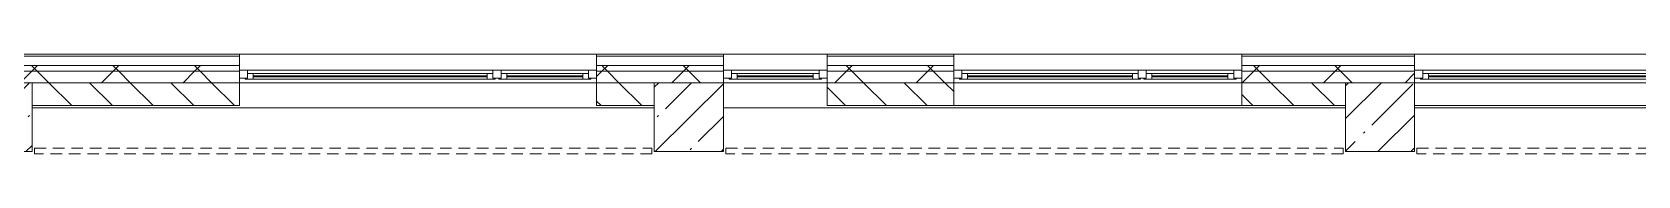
# Model space of a CAD drawing. Header units: millimetres. Extents: x 2623 to 210903, y -8553 to 29000.
# Drawn here: x 126653 to 140591, y 26479 to 27350 of the extents above; entities that cross this region are included whole.
import ezdxf

# ---------------------------------------------------------------- set-up
doc = ezdxf.new("R2010")
doc.units = ezdxf.units.MM
doc.linetypes.add('200_ШТРИХ__ш1_п0_6_', pattern=[160, 100, -60])
for name, color, linetype, lineweight in [('A-DETL-MBND-1', 7, '200_ШТРИХ__ш1_п0_6_', 9), ('A-GLAZ-2', 7, 'Continuous', 5), ('A-WALL', 7, 'Continuous', 9), ('A-WALL-4', 7, 'Continuous', 5), ('I-WALL-4', 7, 'Continuous', 5), ('S-COLS-1', 7, 'Continuous', 5)]:
    doc.layers.add(name, color=color, linetype=linetype, lineweight=lineweight)
pattern_1 = [(45, (83893.37, 0), (-353.5534, 353.5534), []), (135, (83893.37, 0), (-353.5534, -353.5534), [])]
pattern_2 = [(45, (83893.37, 0), (-285.123, 285.123), []), (45, (84178.5, 0), (-285.123, 285.123), [504.031, -100.806, 16.764, -84.042])]

# ---------------------------------------------------------------- blocks, each defined once
blk = doc.blocks.new('BSC_Колонна _Прямоугольная - 600х600-V62-3_1_3_птичка')
at = {"layer": 'S-COLS-1'}
h = blk.add_hatch(dxfattribs=at)
h.set_pattern_fill('FP_76', color=256, style=0, pattern_type=2)
h.set_pattern_definition([(45, (-42460, -26800), (-285.123, 285.123), []), (45, (-42174.88, -26800), (-285.123, 285.123), [504.031, -100.806, 16.764, -84.042])])
h.paths.add_polyline_path([(-300, -300), (300, -300), (300, 300), (-300, 300)])
for p, q in [((300, 300), (-300, 300)), ((-300, 300), (-300, -300)), ((300, -300), (300, 300)), ((-300, -300), (300, -300))]:
    blk.add_line(p, q, dxfattribs=at)
blk = doc.blocks.new('120_Окно_СКБ_2Ст - 120_Окно_СКБ_2Ст 3100х2500 _мал_створка слева_ 2-19089248-3_1_3_птичка')
at = {"layer": 'A-GLAZ-2'}
for p, q in [((-1550, -75), (-1550, -5)), ((-1550, -5), (-1480, -5)), ((1550, -5), (-1550, -5)), ((-1480, -75), (-1550, -75)), ((-1550, -75), (-1500, -75)), ((-1480, -75), (-1500, -75)), ((-1500, -75), (-1500, -85)), ((-1500, -85), (670, -85)), ((670, -85), (-1500, -85)), ((-1480, -5), (-1480, -75)), ((650, -35), (-1480, -35)), ((-1480, -35), (-1480, -75)), ((-1430, -85), (-1430, -35)), ((-1430, -55), (600, -55)), ((600, -65), (-1430, -65)), ((600, -85), (600, -35)), ((650, -75), (650, -5)), ((650, -5), (720, -5)), ((650, -75), (650, -35)), ((720, -75), (650, -75)), ((670, -75), (650, -75)), ((670, -75), (700, -75)), ((670, -85), (670, -75)), ((720, -75), (700, -75)), ((700, -75), (700, -85)), ((700, -85), (1500, -85)), ((1500, -85), (700, -85)), ((720, -5), (720, -75)), ((1480, -35), (720, -35)), ((720, -35), (720, -75)), ((770, -85), (770, -35)), ((770, -55), (1430, -55)), ((1430, -65), (770, -65)), ((1430, -85), (1430, -35)), ((1480, -75), (1480, -5)), ((1480, -5), (1550, -5)), ((1480, -75), (1480, -35)), ((1550, -75), (1480, -75)), ((1500, -75), (1480, -75)), ((1500, -75), (1550, -75)), ((1500, -85), (1500, -75)), ((1550, -5), (1550, -75))]:
    blk.add_line(p, q, dxfattribs=at)
blk = doc.blocks.new('120_Окно_СКБ_2Ст - 120_Окно_СКБ_2Ст 2500х2500 _мал створка справа_-23206729-3_1_3_птичка')
at = {"layer": 'A-GLAZ-2'}
for p, q in [((-1250, -75), (-1250, -5)), ((-1250, -5), (-1180, -5)), ((1250, -5), (-1250, -5)), ((-1180, -75), (-1250, -75)), ((-1250, -75), (-1200, -75)), ((-1180, -75), (-1200, -75)), ((-1200, -75), (-1200, -85)), ((-1200, -85), (370, -85)), ((370, -85), (-1200, -85)), ((-1180, -5), (-1180, -75)), ((350, -35), (-1180, -35)), ((-1180, -35), (-1180, -75)), ((-1130, -85), (-1130, -35)), ((-1130, -55), (300, -55)), ((300, -65), (-1130, -65)), ((300, -85), (300, -35)), ((350, -75), (350, -5)), ((350, -5), (420, -5)), ((350, -75), (350, -35)), ((420, -75), (350, -75)), ((370, -75), (350, -75)), ((370, -75), (400, -75)), ((370, -85), (370, -75)), ((420, -75), (400, -75)), ((400, -75), (400, -85)), ((400, -85), (1200, -85)), ((1200, -85), (400, -85)), ((420, -5), (420, -75)), ((1180, -35), (420, -35)), ((420, -35), (420, -75)), ((470, -85), (470, -35)), ((470, -55), (1130, -55)), ((1130, -65), (470, -65)), ((1130, -85), (1130, -35)), ((1180, -75), (1180, -5)), ((1180, -5), (1250, -5)), ((1180, -75), (1180, -35)), ((1250, -75), (1180, -75)), ((1200, -75), (1180, -75)), ((1200, -75), (1250, -75)), ((1200, -85), (1200, -75)), ((1250, -5), (1250, -75))]:
    blk.add_line(p, q, dxfattribs=at)
blk = doc.blocks.new('120_Окно_СКБ_1Ст - 120_Окно_СКБ_1Ст_900х2500_h_-21649151-3_1_3_птичка')
at = {"layer": 'A-GLAZ-2'}
for p, q in [((-450, -75), (-450, -5)), ((-450, -5), (-380, -5)), ((450, -5), (-450, -5)), ((-380, -75), (-450, -75)), ((-450, -75), (-400, -75)), ((-380, -75), (-400, -75)), ((-400, -75), (-400, -85)), ((-400, -85), (400, -85)), ((400, -85), (-400, -85)), ((-380, -5), (-380, -75)), ((380, -35), (-380, -35)), ((-380, -35), (-380, -75)), ((-330, -85), (-330, -35)), ((-330, -55), (330, -55)), ((330, -65), (-330, -65)), ((330, -85), (330, -35)), ((380, -75), (380, -5)), ((380, -5), (450, -5)), ((380, -75), (380, -35)), ((450, -75), (380, -75)), ((400, -75), (380, -75)), ((400, -75), (450, -75)), ((400, -85), (400, -75)), ((450, -5), (450, -75))]:
    blk.add_line(p, q, dxfattribs=at)

msp = doc.modelspace()

# ---------------------------------------------------------------- hatches: boundary and pattern name
at = {"layer": 'A-WALL-4'}
h = msp.add_hatch(dxfattribs=at)
h.set_pattern_fill('FP_73', color=256, style=0, pattern_type=2)
h.set_pattern_definition(pattern_1)
h.paths.add_polyline_path([(168463.4, 27200), (168463.4, 27250), (164243.4, 27250), (164243.4, 27200), (168262.3, 27200)])
h.paths.add_polyline_path([(160338.6, 27200), (161143.4, 27200), (161143.4, 27250), (160243.4, 27250), (160243.4, 27200)])
h.paths.add_polyline_path([(151003.4, 27200), (151003.4, 27250), (146753.4, 27250), (146753.4, 27200), (150084.3, 27200)])
h.paths.add_polyline_path([(153503.4, 27200), (154703.4, 27200), (154703.4, 27250), (153503.4, 27250)])
h.paths.add_polyline_path([(156803.4, 27200), (158143.4, 27200), (158143.4, 27250), (156803.4, 27250)])
h.paths.add_polyline_path([(145423.3, 27200), (145853.4, 27200), (145853.4, 27250), (143753.4, 27250), (143753.4, 27200), (144491.1, 27200)])
h.paths.add_polyline_path([(142626.7, 27200), (142853.4, 27200), (142853.4, 27250), (141753.4, 27250), (141753.4, 27200)])
h.paths.add_polyline_path([(137965.7, 27200), (138653.4, 27200), (138653.4, 27250), (137153.4, 27250), (137153.4, 27200)])
h.paths.add_polyline_path([(134236.8, 27200), (134653.4, 27200), (134653.4, 27250), (133553.7, 27250), (133553.7, 27200)])
h.paths.add_polyline_path([(126053.4, 27200), (128453.4, 27200), (128453.4, 27250), (125953.4, 27250), (125953.4, 27200)])
h.paths.add_polyline_path([(131553.4, 27200), (132653.7, 27200), (132653.7, 27250), (131553.4, 27250)])
h = msp.add_hatch(dxfattribs=at)
h.set_pattern_fill('FP_73', color=256, style=0, pattern_type=2)
h.set_pattern_definition(pattern_1)
h.paths.add_polyline_path([(168463.4, 27100), (168463.4, 27200), (164243.4, 27200), (164243.4, 27100), (168262.3, 27100)])
h.paths.add_polyline_path([(153503.4, 27100), (154703.4, 27100), (154703.4, 27200), (153503.4, 27200)])
h.paths.add_polyline_path([(156803.4, 27100), (158143.4, 27100), (158143.4, 27200), (156803.4, 27200)])
h.paths.add_polyline_path([(151003.4, 27100), (151003.4, 27200), (146753.4, 27200), (146753.4, 27100), (150084.3, 27100)])
h.paths.add_polyline_path([(160243.4, 27100), (161143.4, 27100), (161143.4, 27200), (160243.4, 27200)])
h.paths.add_polyline_path([(138653.4, 27100), (138653.4, 27200), (137153.4, 27200), (137153.4, 27100), (137965.7, 27100)])
h.paths.add_polyline_path([(145423.3, 27100), (145853.4, 27100), (145853.4, 27200), (143753.4, 27200), (143753.4, 27100), (144491.1, 27100)])
h.paths.add_polyline_path([(141753.4, 27100), (142853.4, 27100), (142853.4, 27200), (141753.4, 27200)])
h.paths.add_polyline_path([(132653.7, 27100), (132653.7, 27200), (131553.4, 27200), (131553.4, 27100), (132372.4, 27100)])
h.paths.add_polyline_path([(133553.7, 27100), (134653.4, 27100), (134653.4, 27200), (133553.7, 27200)])
h.paths.add_polyline_path([(127711.4, 27100), (128453.4, 27100), (128453.4, 27200), (126053.4, 27200), (126053.4, 27100), (126653.4, 27100)])
h = msp.add_hatch(dxfattribs=at)
h.set_pattern_fill('FP_71', color=256, style=0, pattern_type=2)
h.set_pattern_definition([(135, (83893.37, 0), (-176.7767, -176.7767), [])])
h.paths.add_polyline_path([(165931.8, 26900), (168093.4, 26900), (168093.4, 27100), (165043.4, 27100), (165043.4, 26900)])
h.paths.add_polyline_path([(164533.5, 26900), (164543.4, 26900), (164543.4, 27100), (164243.4, 27100), (164243.4, 26900)])
h.paths.add_polyline_path([(150053.4, 26900), (150053.4, 27100), (146753.4, 27100), (146753.4, 26900), (148219.9, 26900)])
h.paths.add_polyline_path([(153503.4, 26900), (154203.4, 26900), (154203.4, 27100), (153503.4, 27100)])
h.paths.add_polyline_path([(151003.4, 26900), (151003.4, 27100), (150653.4, 27100), (150653.4, 26900)])
h.paths.add_polyline_path([(156803.4, 26900), (157433.4, 26900), (157433.4, 27100), (156803.4, 27100)])
h.paths.add_polyline_path([(157933.4, 26900), (158143.4, 26900), (158143.4, 27100), (157933.4, 27100)])
h.paths.add_polyline_path([(160643.4, 26900), (160643.4, 27100), (160243.4, 27100), (160243.4, 26900), (160338.6, 26900)])
h.paths.add_polyline_path([(143753.4, 26900), (144053.4, 26900), (144053.4, 27100), (143753.4, 27100)])
h.paths.add_polyline_path([(141753.4, 26900), (142853.4, 26900), (142853.4, 27100), (141753.4, 27100)])
h.paths.add_polyline_path([(138053.4, 26900), (138053.4, 27100), (137153.4, 27100), (137153.4, 26900), (137965.7, 26900)])
h.paths.add_polyline_path([(144653.4, 26900), (145853.4, 26900), (145853.4, 27100), (144653.4, 27100)])
h.paths.add_polyline_path([(133553.7, 26900), (134653.4, 26900), (134653.4, 27100), (133553.7, 27100)])
h.paths.add_polyline_path([(132053.4, 26900), (132053.4, 27100), (131553.4, 27100), (131553.4, 26900)])
h.paths.add_polyline_path([(128453.4, 26900), (128453.4, 27100), (126653.4, 27100), (126653.4, 26900), (127711.4, 26900)])
at = {"layer": 'S-COLS-1'}
h = msp.add_hatch(dxfattribs=at)
h.set_pattern_fill('FP_69', color=256, style=0, pattern_type=2)
h.set_pattern_definition(pattern_2)
h.paths.add_polyline_path([(132372.4, 26500), (132653.4, 26500), (132653.4, 27100), (132053.4, 27100), (132053.4, 26500)])
h = msp.add_hatch(dxfattribs=at)
h.set_pattern_fill('FP_69', color=256, style=0, pattern_type=2)
h.set_pattern_definition(pattern_2)
h.paths.add_polyline_path([(138653.4, 26500), (138653.4, 27100), (138053.4, 27100), (138053.4, 26500)])

# ---------------------------------------------------------------- linework, layer by layer
at = {"layer": 'A-DETL-MBND-1'}
for p, q in [((126674.4, 26530), (126674.4, 26480)), ((126674.4, 26530), (132033.4, 26530)), ((132033.4, 26480), (132033.4, 26530)), ((132674.7, 26529), (132674.7, 26479)), ((132674.7, 26529), (138032.4, 26529)), ((138032.4, 26479), (138032.4, 26529)), ((138673.4, 26529), (138673.4, 26479)), ((138673.4, 26529), (144033.4, 26529)), ((132033.4, 26480), (126674.4, 26480)), ((138032.4, 26479), (132674.7, 26479)), ((144033.4, 26479), (138673.4, 26479))]:
    msp.add_line(p, q, dxfattribs=at)
at = {"layer": 'A-WALL'}
for p, q in [((128453.4, 27330), (125823.4, 27330)), ((132653.7, 27330), (131553.4, 27330)), ((134653.4, 27330), (133553.7, 27330)), ((138653.4, 27330), (137153.4, 27330)), ((128453.4, 27250), (125903.4, 27250)), ((128453.4, 27200), (125953.4, 27200)), ((132653.7, 27250), (131553.4, 27250)), ((132653.7, 27200), (131553.4, 27200)), ((134653.4, 27250), (133553.7, 27250)), ((134653.4, 27200), (133553.7, 27200)), ((138653.4, 27250), (137153.4, 27250)), ((138653.4, 27200), (137153.4, 27200))]:
    msp.add_line(p, q, dxfattribs=at)
at = {"layer": 'A-WALL-4'}
for p, q in [((125803.4, 27350), (133553.7, 27350)), ((128453.4, 26900), (128453.4, 27350)), ((131553.4, 27350), (131553.4, 26900)), ((132653.7, 26900), (132653.7, 27350)), ((133553.7, 27350), (133553.7, 26900)), ((164243.4, 27350), (133553.7, 27350)), ((134653.4, 26900), (134653.4, 27350)), ((137153.4, 27350), (137153.4, 26900)), ((138653.4, 27100), (138653.4, 27350)), ((164543.4, 27100), (126653.4, 27100)), ((132053.4, 26900), (132053.4, 27100)), ((132653.4, 27100), (132653.4, 26900)), ((138053.4, 26900), (138053.4, 27100)), ((126653.4, 26900), (128453.4, 26900)), ((131553.4, 26900), (132053.4, 26900)), ((132653.4, 26900), (132653.7, 26900)), ((133553.7, 26900), (134653.4, 26900)), ((137153.4, 26900), (138053.4, 26900))]:
    msp.add_line(p, q, dxfattribs=at)
at = {"layer": 'I-WALL-4'}
for p, q in [((128453.4, 27100), (131553.4, 27100)), ((132653.7, 27100), (133553.7, 27100)), ((134653.4, 27100), (137153.4, 27100)), ((138653.4, 27100), (141753.4, 27100)), ((137153.4, 26900), (134653.4, 26900)), ((141753.4, 26900), (138653.4, 26900)), ((132053.4, 26880), (126653.4, 26880)), ((138053.4, 26880), (132653.4, 26880)), ((144053.4, 26880), (138653.4, 26880))]:
    msp.add_line(p, q, dxfattribs=at)
at = {"layer": 'S-COLS-1'}
for p, q in [((132653.4, 27100), (132053.4, 27100)), ((132053.4, 27100), (132053.4, 26900)), ((132653.4, 26900), (132653.4, 27100)), ((138653.4, 27100), (138053.4, 27100)), ((138053.4, 27100), (138053.4, 26900)), ((138653.4, 26500), (138653.4, 27100)), ((132053.4, 26900), (132053.4, 26500)), ((132653.4, 26500), (132653.4, 26900)), ((138053.4, 26900), (138053.4, 26500)), ((132053.4, 26500), (132653.4, 26500)), ((138053.4, 26500), (138653.4, 26500))]:
    msp.add_line(p, q, dxfattribs=at)

# ---------------------------------------------------------------- block references
at = {"layer": 'A-GLAZ-2'}
for name, p in [('120_Окно_СКБ_2Ст - 120_Окно_СКБ_2Ст 3100х2500 _мал_створка слева_ 2-19089248-3_1_3_птичка', (130003.4, 27215)), ('120_Окно_СКБ_1Ст - 120_Окно_СКБ_1Ст_900х2500_h_-21649151-3_1_3_птичка', (133103.7, 27215)), ('120_Окно_СКБ_2Ст - 120_Окно_СКБ_2Ст 2500х2500 _мал створка справа_-23206729-3_1_3_птичка', (135903.4, 27215)), ('120_Окно_СКБ_2Ст - 120_Окно_СКБ_2Ст 3100х2500 _мал_створка слева_ 2-19089248-3_1_3_птичка', (140203.4, 27215))]:
    msp.add_blockref(name, p, dxfattribs=at)
at = {"layer": 'S-COLS-1'}
msp.add_blockref('BSC_Колонна _Прямоугольная - 600х600-V62-3_1_3_птичка', (126353.4, 26800), dxfattribs=at)

doc.saveas('drawing.dxf')
